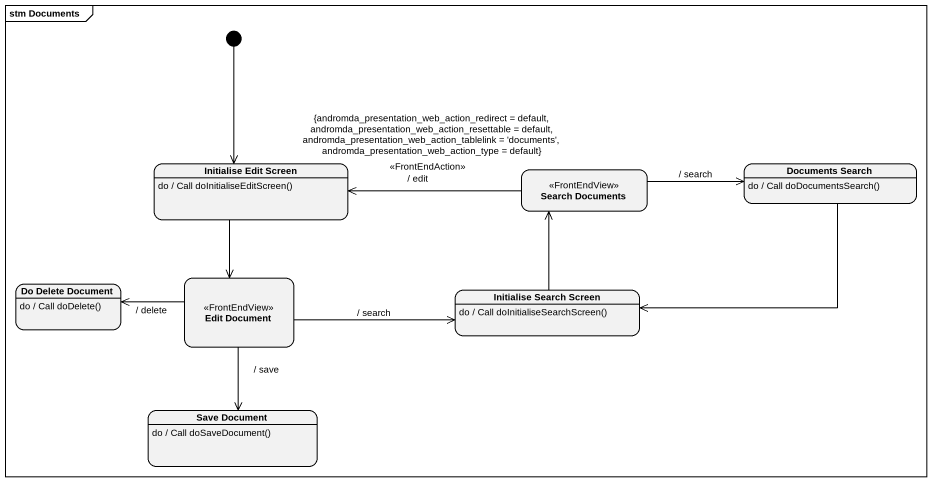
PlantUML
@startuml
mainframe stm Documents
hide empty description
state "Initialise Edit Screen" as Initialise_Edit_Screen
Initialise_Edit_Screen : do / Call doInitialiseEditScreen()
state "Documents Search" as Documents_Search
Documents_Search : do / Call doDocumentsSearch()
state "Search Documents" as Search_Documents <<FrontEndView>>
state "Do Delete Document" as Do_Delete_Document
Do_Delete_Document : do / Call doDelete()
state "Edit Document" as Edit_Document <<FrontEndView>>
state "Initialise Search Screen" as Initialise_Search_Screen
Initialise_Search_Screen : do / Call doInitialiseSearchScreen()
state "Save Document" as Save_Document
Save_Document : do / Call doSaveDocument()
[*] --> Initialise_Edit_Screen
Initialise_Edit_Screen --> Edit_Document
Documents_Search -left-> Initialise_Search_Screen
Search_Documents -left-> Initialise_Edit_Screen : {andromda_presentation_web_action_redirect = default, andromda_presentation_web_action_resettable = default, andromda_presentation_web_action_tablelink = 'documents', andromda_presentation_web_action_type = default}\n<<FrontEndAction>>\n/ edit
Search_Documents -right-> Documents_Search : / search
Edit_Document -left-> Do_Delete_Document : / delete
Edit_Document -right-> Initialise_Search_Screen : / search
Edit_Document --> Save_Document : / save
Initialise_Search_Screen -up-> Search_Documents
@enduml
